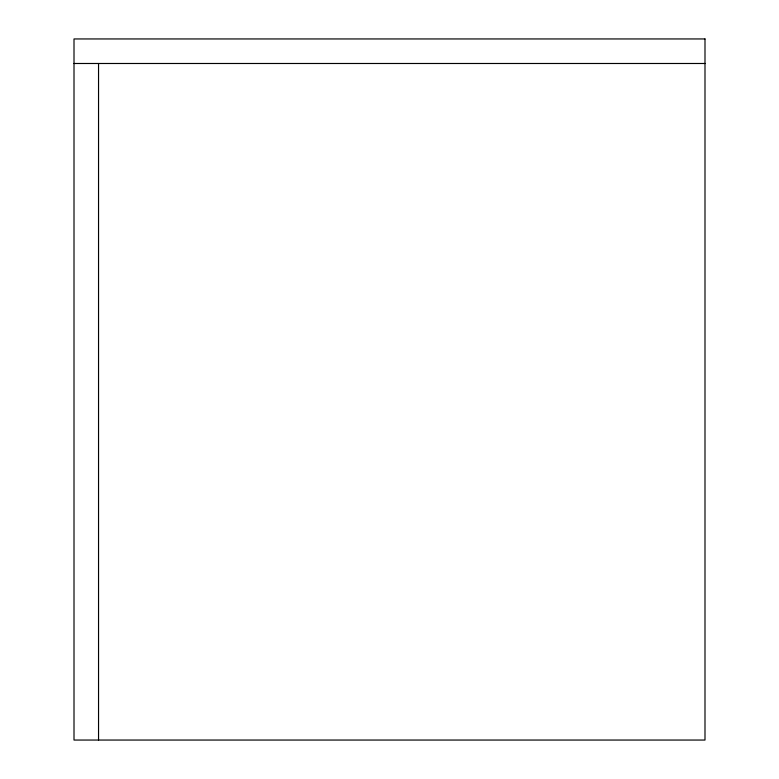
<?xml version="1.0" encoding="UTF-8"?>
<svg xmlns="http://www.w3.org/2000/svg" width="779" height="779" viewBox="0 0 779 779"><rect width="100%" height="100%" fill="white"/><g stroke="black" fill="none" stroke-linecap="round" stroke-linejoin="round"><path stroke-width="1.17" d="M74.005 63.489L704.995 63.489M98.544 63.489L98.544 740.05M704.995 38.95L74.005 38.95L74.005 740.05L704.995 740.05L704.995 38.95"/></g></svg>
